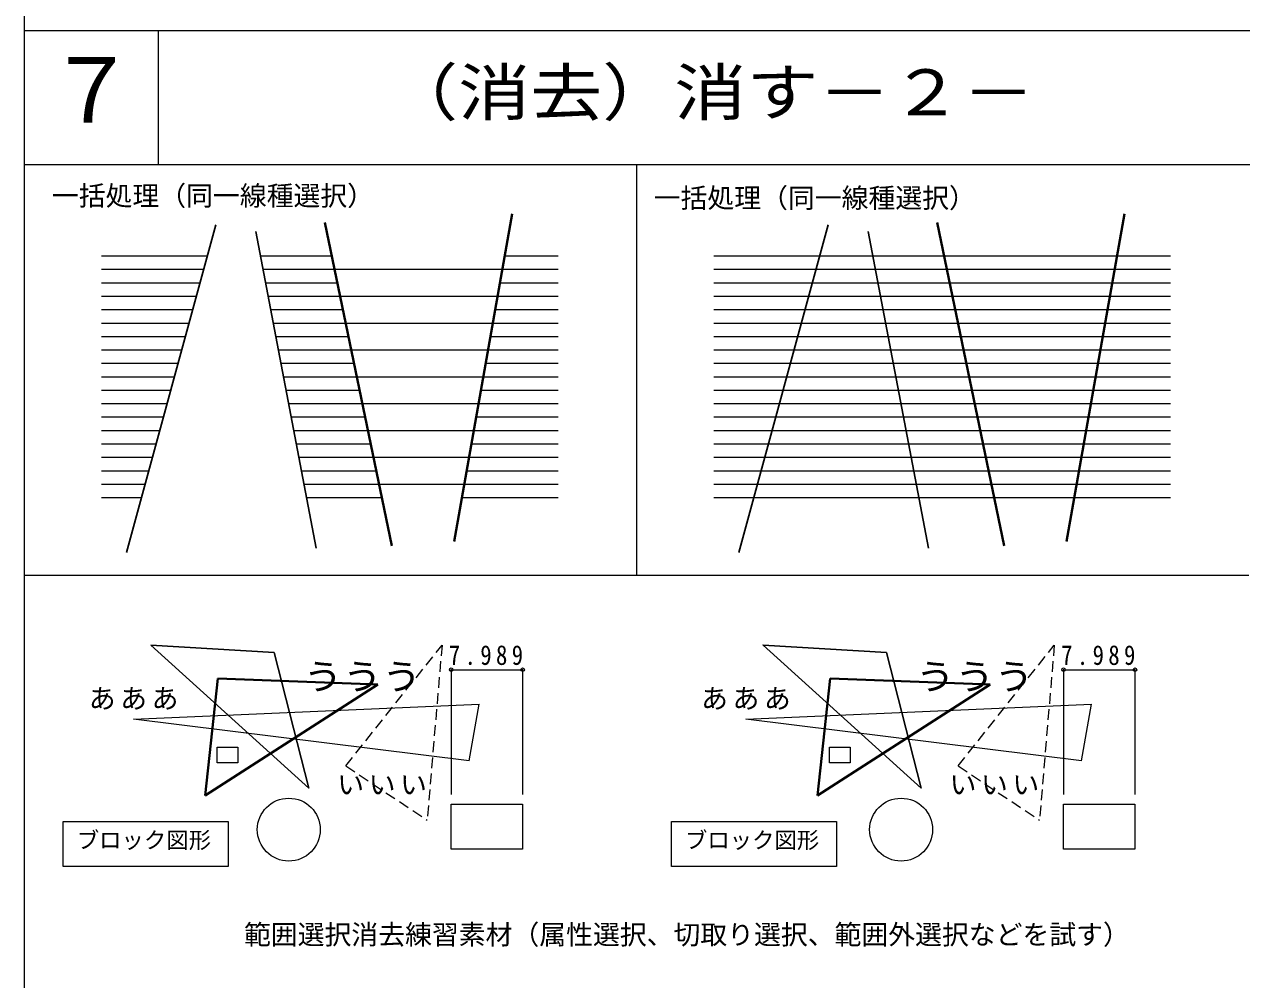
# Model space of a CAD drawing. Units: millimetres at full size, sheet at 1:1. Extents: x -410 to 410, y -277 to 277.
# Drawn here: x -410.5 to -274.5, y 44.2 to 150.9 of the extents above; entities that cross this region are included whole.
import ezdxf
from ezdxf.enums import TextEntityAlignment as Align

# ---------------------------------------------------------------- set-up
doc = ezdxf.new("R2010")
doc.units = ezdxf.units.MM
doc.header["$PDMODE"] = 32
doc.header["$PDSIZE"] = 0.4
doc.linetypes.add('DASHED1', pattern=[1.8, 1.2, -0.6])
doc.layers.add('0-0', color=7, linetype='Continuous', lineweight=20)
doc.layers.add('0-F', color=7, linetype='Continuous', lineweight=20)
doc.styles.add('ＭＳ ゴシック', font='')
doc.styles.add('ＭＳ 明朝', font='')
doc.styles.get('ＭＳ ゴシック').set_extended_font_data('MS Gothic')
doc.styles.get('ＭＳ 明朝').set_extended_font_data('MS Mincho')

# ---------------------------------------------------------------- blocks, each defined once
blk = doc.blocks.new('1')
at = {"layer": '0-0'}
blk.add_lwpolyline([(-9.182, 2.718), (9.266, 2.718), (9.266, -2.301), (-9.182, -2.301)], close=True, dxfattribs=at)
at = {"layer": '0-0', "color": 4, "style": 'ＭＳ ゴシック'}
blk.add_text('ブロック図形', height=1.833, dxfattribs=at).set_placement((-7.668, -0.834), align=Align.BOTTOM_LEFT)

msp = doc.modelspace()

# ---------------------------------------------------------------- linework, layer by layer
at = {"layer": '0-0', "color": 4, "lineweight": 9}
for p, q in [((-342.083, 89.3), (-342.083, 135.2)), ((-401.868, 125.023), (-390.051, 125.023)), ((-384.11, 125.023), (-376.139, 125.023)), ((-356.822, 125.023), (-350.848, 125.023)), ((-333.451, 125.023), (-282.431, 125.023)), ((-333.451, 125.023), (-282.431, 125.023)), ((-401.868, 122.023), (-390.868, 122.023)), ((-383.54, 122.023), (-375.518, 122.023)), ((-357.353, 122.023), (-350.848, 122.023)), ((-333.451, 122.023), (-282.431, 122.023)), ((-333.451, 122.023), (-282.431, 122.023)), ((-401.868, 119.023), (-391.684, 119.023)), ((-382.969, 119.023), (-374.898, 119.023)), ((-357.884, 119.023), (-350.848, 119.023)), ((-333.451, 119.023), (-282.431, 119.023)), ((-333.451, 119.023), (-282.431, 119.023)), ((-401.868, 116.023), (-392.5, 116.023)), ((-382.399, 116.023), (-374.277, 116.023)), ((-358.414, 116.023), (-350.848, 116.023)), ((-333.451, 116.023), (-282.431, 116.023)), ((-333.451, 116.023), (-282.431, 116.023)), ((-401.868, 113.023), (-393.317, 113.023)), ((-381.829, 113.023), (-373.656, 113.023)), ((-358.945, 113.023), (-350.848, 113.023)), ((-333.451, 113.023), (-282.431, 113.023)), ((-333.451, 113.023), (-282.431, 113.023)), ((-401.868, 110.023), (-394.133, 110.023)), ((-381.258, 110.023), (-373.036, 110.023)), ((-359.475, 110.023), (-350.848, 110.023)), ((-333.451, 110.023), (-282.431, 110.023)), ((-333.451, 110.023), (-282.431, 110.023)), ((-401.868, 107.023), (-394.949, 107.023)), ((-380.688, 107.023), (-372.415, 107.023)), ((-360.006, 107.023), (-350.848, 107.023)), ((-333.451, 107.023), (-282.431, 107.023)), ((-333.451, 107.023), (-282.431, 107.023)), ((-401.868, 104.023), (-395.766, 104.023)), ((-380.117, 104.023), (-371.794, 104.023)), ((-360.537, 104.023), (-350.848, 104.023)), ((-333.451, 104.023), (-282.431, 104.023)), ((-333.451, 104.023), (-282.431, 104.023)), ((-401.868, 101.023), (-396.582, 101.023)), ((-379.547, 101.023), (-371.174, 101.023)), ((-361.067, 101.023), (-350.848, 101.023)), ((-333.451, 101.023), (-282.431, 101.023)), ((-333.451, 101.023), (-282.431, 101.023)), ((-401.868, 98.023), (-397.398, 98.023)), ((-378.976, 98.023), (-370.553, 98.023)), ((-361.598, 98.023), (-350.848, 98.023)), ((-333.451, 98.023), (-282.431, 98.023)), ((-333.451, 98.023), (-282.431, 98.023)), ((-273.667, 89.3), (-410.5, 89.3)), ((-362.811, 78.786), (-354.822, 78.786)), ((-362.811, 78.786), (-362.811, 64.839)), ((-354.822, 78.786), (-354.822, 64.839)), ((-294.394, 78.786), (-286.405, 78.786)), ((-294.394, 78.786), (-294.394, 64.839)), ((-286.405, 78.786), (-286.405, 64.839))]:
    msp.add_line(p, q, dxfattribs=at)
at = {"layer": '0-0', "color": 2, "lineweight": 40}
for p, q in [((-362.464, 93.125), (-355.99, 129.731)), ((-294.047, 93.125), (-287.573, 129.731)), ((-376.907, 128.735), (-369.437, 92.627)), ((-308.491, 128.735), (-301.02, 92.627)), ((-388.893, 77.796), (-390.3, 64.727)), ((-388.893, 77.796), (-371.002, 77.133)), ((-320.476, 77.796), (-321.884, 64.727)), ((-320.476, 77.796), (-302.585, 77.133)), ((-390.3, 64.727), (-371.002, 77.133)), ((-321.884, 64.727), (-302.585, 77.133))]:
    msp.add_line(p, q, dxfattribs=at)
at = {"layer": '0-0', "color": 3, "lineweight": 30}
for p, q in [((-389.109, 128.486), (-399.07, 91.88)), ((-320.692, 128.486), (-330.653, 91.88)), ((-384.627, 127.739), (-377.903, 92.378)), ((-316.21, 127.739), (-309.487, 92.378)), ((-396.366, 81.544), (-382.581, 80.717))]:
    msp.add_line(p, q, dxfattribs=at)
at = {"layer": '0-0'}
for p, q in [((-401.868, 123.523), (-390.46, 123.523)), ((-383.825, 123.523), (-350.848, 123.523)), ((-333.451, 123.523), (-282.431, 123.523)), ((-401.868, 120.523), (-391.276, 120.523)), ((-383.255, 120.523), (-350.848, 120.523)), ((-333.451, 120.523), (-282.431, 120.523)), ((-401.868, 117.523), (-392.092, 117.523)), ((-382.684, 117.523), (-350.848, 117.523)), ((-333.451, 117.523), (-282.431, 117.523)), ((-401.868, 114.523), (-392.909, 114.523)), ((-382.114, 114.523), (-350.848, 114.523)), ((-333.451, 114.523), (-282.431, 114.523)), ((-401.868, 111.523), (-393.725, 111.523)), ((-381.543, 111.523), (-350.848, 111.523)), ((-333.451, 111.523), (-282.431, 111.523)), ((-401.868, 108.523), (-394.541, 108.523)), ((-380.973, 108.523), (-350.848, 108.523)), ((-333.451, 108.523), (-282.431, 108.523)), ((-401.868, 105.523), (-395.358, 105.523)), ((-380.403, 105.523), (-350.848, 105.523)), ((-333.451, 105.523), (-282.431, 105.523)), ((-401.868, 102.523), (-396.174, 102.523)), ((-379.832, 102.523), (-350.848, 102.523)), ((-333.451, 102.523), (-282.431, 102.523)), ((-401.868, 99.523), (-396.99, 99.523)), ((-379.262, 99.523), (-350.848, 99.523)), ((-333.451, 99.523), (-282.431, 99.523)), ((-360.801, 68.587), (-359.698, 74.928)), ((-292.384, 68.587), (-291.281, 74.928)), ((-362.811, 58.746), (-362.811, 63.756)), ((-354.822, 58.746), (-362.811, 58.746))]:
    msp.add_line(p, q, dxfattribs=at)
at = {"layer": '0-0', "linetype": 'DASHED1'}
for p, q in [((-374.586, 68.035), (-365.488, 61.97)), ((-306.169, 68.035), (-297.071, 61.97))]:
    msp.add_line(p, q, dxfattribs=at)
at = {"layer": '0-0', "color": 3, "lineweight": 30}
msp.add_lwpolyline([(-382.581, 80.717), (-378.721, 65.554), (-396.366, 81.544)], dxfattribs=at)
at = {"layer": '0-0', "linetype": 'DASHED1'}
for points in [[(-374.586, 68.035), (-363.833, 81.544), (-365.488, 61.97)], [(-306.169, 68.035), (-295.417, 81.544), (-297.071, 61.97)]]:
    msp.add_lwpolyline(points, dxfattribs=at)
at = {"layer": '0-0', "color": 3, "lineweight": 30}
msp.add_lwpolyline([(-314.164, 80.717), (-310.304, 65.554), (-327.949, 81.544)], close=True, dxfattribs=at)
at = {"layer": '0-0'}
for points in [[(-360.801, 68.587), (-398.296, 73.273), (-359.698, 74.928)], [(-292.384, 68.587), (-329.879, 73.273), (-291.281, 74.928)], [(-362.811, 63.756), (-354.822, 63.756), (-354.822, 58.746)]]:
    msp.add_lwpolyline(points, dxfattribs=at)
for points in [[(-388.943, 70.12), (-386.641, 70.12), (-386.641, 68.36), (-388.943, 68.36)], [(-320.526, 70.12), (-318.225, 70.12), (-318.225, 68.36), (-320.526, 68.36)], [(-294.394, 63.756), (-286.405, 63.756), (-286.405, 58.746), (-294.394, 58.746)]]:
    msp.add_lwpolyline(points, close=True, dxfattribs=at)
for centre in [(-380.954, 60.913), (-312.538, 60.913)]:
    msp.add_circle(centre, 3.515, dxfattribs=at)
at = {"layer": '0-0', "color": 4}
for p in [(-362.811, 78.786), (-354.822, 78.786), (-294.394, 78.786), (-286.405, 78.786)]:
    msp.add_point(p, dxfattribs=at)
at = {"layer": '0-F'}
for p, q in [((-410.5, -277), (-410.5, 277)), ((-410.5, 150.2), (410.5, 150.2)), ((-395.5, 135.2), (-395.5, 150.2)), ((410.5, 135.2), (-410.5, 135.2))]:
    msp.add_line(p, q, dxfattribs=at)

# ---------------------------------------------------------------- block references
at = {"layer": '0-0'}
for p in [(-396.978, 59.111), (-329.021, 59.111)]:
    msp.add_blockref('1', p, dxfattribs=at)

# ---------------------------------------------------------------- texts
at = {"layer": '0-0', "color": 2, "style": 'ＭＳ 明朝', "width": 1.15}
msp.add_text('（消去）消す－２－', height=5.132, dxfattribs=at).set_placement((-370.083, 139.2), align=Align.BOTTOM_LEFT)
at = {"layer": '0-0', "color": 4, "style": 'ＭＳ ゴシック'}
for s, p in [('一括処理（同一線種選択）', (-407.421, 129.984)), ('一括処理（同一線種選択）', (-340.179, 129.736)), ('範囲選択消去練習素材（属性選択、切取り選択、範囲外選択などを試す）', (-385.959, 47.431))]:
    msp.add_text(s, height=2.199, dxfattribs=at).set_placement(p, align=Align.BOTTOM_LEFT)
at = {"layer": '0-0', "color": 3, "style": 'ＭＳ ゴシック', "width": 1.1}
for p in [(-379.33, 75.671), (-310.913, 75.671)]:
    msp.add_text('ううう', height=2.933, dxfattribs=at).set_placement(p, align=Align.BOTTOM_LEFT)
at = {"layer": '0-0', "char_height": 2.199, "attachment_point": 7}
for s, insert, style in [('\\T1.38;\\W0.85;7.989', (-363.066, 79.286), 'ＭＳ 明朝'), ('\\T1.38;\\W0.85;7.989', (-294.65, 79.286), 'ＭＳ 明朝'), ('\\T1.17;あああ', (-403.296, 74.317), 'ＭＳ ゴシック'), ('\\T1.17;あああ', (-334.879, 74.317), 'ＭＳ ゴシック'), ('\\T1.17;いいい', (-375.538, 64.839), 'ＭＳ ゴシック'), ('\\T1.17;いいい', (-307.122, 64.839), 'ＭＳ ゴシック')]:
    msp.add_mtext(s, dxfattribs=dict(at, insert=insert, style=style))
at = {"layer": '0-F', "style": 'ＭＳ 明朝'}
msp.add_text('７', height=7.331, dxfattribs=at).set_placement((-408, 137.7), align=Align.BOTTOM_LEFT)

doc.saveas('drawing.dxf')
